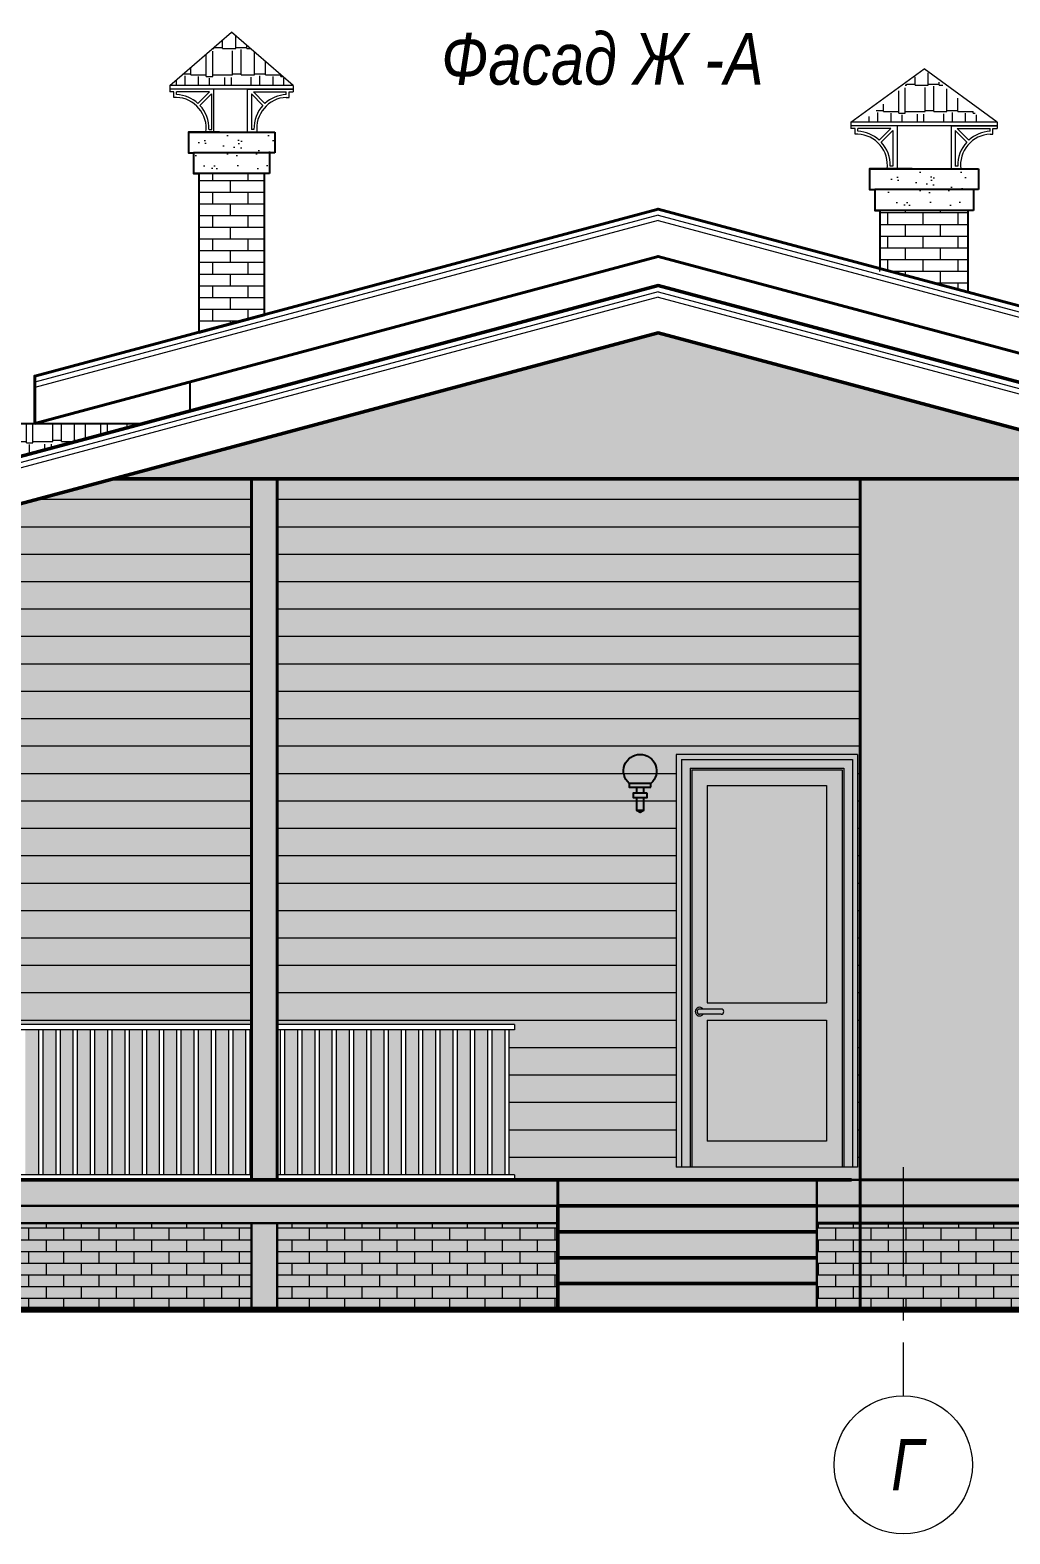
# Model space of a CAD drawing. Header units: millimetres. Extents: x 1582001 to 3303937, y 226471 to 491235.
# Drawn here: x 1783268 to 1788942, y 422076 to 430786 of the extents above; entities that cross this region are included whole.
import ezdxf
from ezdxf.enums import TextEntityAlignment as Align

# ---------------------------------------------------------------- set-up
doc = ezdxf.new("R2010")
doc.units = ezdxf.units.MM
doc.linetypes.add('CENTER', pattern=[50.8, 31.75, -6.35, 6.35, -6.35])
doc.layers.add('Fasad', color=7, linetype='Continuous')
doc.layers.add('Т-Подписи', color=7, linetype='Continuous')
for name, color, linetype, lineweight in [('Интерьер - Лестница_Ном_пера__1', 7, 'Continuous', 13), ('Конструктивный - Несущий_Ном_пера__1', 7, 'Continuous', 13), ('Кровля', 232, 'Continuous', 25), ('Лестница', 74, 'Continuous', 25), ('Оболочка - Крыша_Ном_пера__1', 7, 'Continuous', 13), ('Оси', 251, 'CENTER', 9), ('тонко', 200, 'Continuous', 13), ('Штриховки', 251, 'Continuous', 20)]:
    doc.layers.add(name, color=color, linetype=linetype, lineweight=lineweight)
doc.styles.add('GOST 2.304', font='ARIALNI.TTF', dxfattribs={"width": 0.98, "height": 300})
pattern_1 = [(0, (195253.23, 28032.804), (0, 67.7418), []), (90, (195253.23, 28032.8), (-101.6, 67.7418), [67.7418, -67.7418])]

# ---------------------------------------------------------------- blocks, each defined once
blk = doc.blocks.new('Фонарь 4')
blk.add_lwpolyline([(-40.9, 112.3), (40.9, 112.3), (40.9, 86.3), (-40.9, 86.3)], close=True)
for points in [[(-21, 11.9), (21, 11.9)], [(-21, 11.9), (0, 0), (21, 11.9)]]:
    blk.add_lwpolyline(points)
at = {"layer": 'Fasad'}
for p, q in [((-21, 112.3), (-21, 147.7)), ((21, 147.7), (21, 112.3)), ((-21, 11.9), (-21, 86.3)), ((21, 86.3), (21, 11.9))]:
    blk.add_line(p, q, dxfattribs=at)
blk.add_lwpolyline([(-63, 147.7), (-63, 168.7), (63, 168.7), (63, 147.7)], close=True, dxfattribs=at)
blk.add_arc((0, 240.9), 95.8, 311.1121, 228.8879, dxfattribs=at)

msp = doc.modelspace()

# ---------------------------------------------------------------- hatches: boundary and pattern name
at = {"lineweight": 18, "ltscale": 100, "true_color": 0x4c2f26}
h = msp.add_hatch(dxfattribs=at)
h.set_pattern_fill('AR-RSHKE', color=29, scale=0.5, style=0)
h.set_pattern_definition([(7e-15, (1633360.92, 510994.21), (323.85, 152.4), [76.2, -63.5, 88.9, -38.1, 114.3, -50.8]), (7e-15, (1633437.12, 511000.56), (323.85, 152.4), [63.5, -241.3, 50.8, -76.2]), (7e-15, (1633589.52, 510984.68), (323.85, 152.4), [38.1, -393.7]), (90, (1633360.92, 510994.21), (-107.95, 152.4), [146.05, -463.55]), (90, (1633437.12, 510994.21), (-107.95, 152.4), [142.875, -466.725]), (90, (1633500.62, 510994.21), (-107.95, 152.4), [133.35, -476.25]), (90, (1633589.52, 510984.68), (-107.95, 152.4), [146.05, -463.55]), (90, (1633627.62, 510984.68), (-107.95, 152.4), [146.05, -463.55]), (90, (1633741.92, 510994.21), (-107.95, 152.4), [139.7, -469.9])])
h.paths.add_polyline_path([(1784077.6, 430464.7), (1784434.5, 430773.6), (1784792.6, 430464.7)])
h = msp.add_hatch(dxfattribs=at)
h.set_pattern_fill('AR-RSHKE', color=29, scale=0.5, style=0)
h.set_pattern_definition([(7e-15, (1637371.5, 510781.5), (323.85, 152.4), [76.2, -63.5, 88.9, -38.1, 114.3, -50.8]), (7e-15, (1637447.7, 510787.85), (323.85, 152.4), [63.5, -241.3, 50.8, -76.2]), (7e-15, (1637600.1, 510771.97), (323.85, 152.4), [38.1, -393.7]), (90, (1637371.5, 510781.5), (-107.95, 152.4), [146.05, -463.55]), (90, (1637447.7, 510781.5), (-107.95, 152.4), [142.875, -466.725]), (90, (1637511.2, 510781.5), (-107.95, 152.4), [133.35, -476.25]), (90, (1637600.1, 510771.97), (-107.95, 152.4), [146.05, -463.55]), (90, (1637638.2, 510771.97), (-107.95, 152.4), [146.05, -463.55]), (90, (1637752.5, 510781.5), (-107.95, 152.4), [139.7, -469.9])])
h.paths.add_polyline_path([(1788088.2, 430252), (1788445.1, 430560.9), (1788803.2, 430252)])
at = {"lineweight": -3, "ltscale": 100, "true_color": 0xffe3c7}
msp.add_hatch(color=254, dxfattribs=at).paths.add_polyline_path([(1786905.1, 429032.2), (1783748.1, 428186.3), (1790062.1, 428186.3)])
at = {"lineweight": 18, "ltscale": 100, "true_color": 0x4c2f26}
h = msp.add_hatch(dxfattribs=at)
h.set_pattern_fill('AR-RSHKE', color=29, scale=0.5, style=0)
h.set_pattern_definition([(0, (147035.77, 159418.19), (323.85, 152.4), [76.2, -63.5, 88.9, -38.1, 114.3, -50.8]), (0, (147111.97, 159424.54), (323.85, 152.4), [63.5, -241.3, 50.8, -76.2]), (0, (147264.37, 159408.67), (323.85, 152.4), [38.1, -393.7]), (90, (147035.77, 159418.19), (-107.95, 152.4), [146.05, -463.55]), (90, (147111.97, 159418.19), (-107.95, 152.4), [142.875, -466.725]), (90, (147175.47, 159418.19), (-107.95, 152.4), [133.35, -476.25]), (90, (147264.37, 159408.67), (-107.95, 152.4), [146.05, -463.55]), (90, (147302.47, 159408.67), (-107.95, 152.4), [146.05, -463.55]), (90, (147416.77, 159418.19), (-107.95, 152.4), [139.7, -469.9])])
h.paths.add_polyline_path([(1777485.1, 428508.1), (1783925.1, 428508.1), (1780185.1, 427506), (1777485.1, 427506)])
at = {"lineweight": -3, "ltscale": 100, "true_color": 0xffe3c7}
h = msp.add_hatch(color=254, dxfattribs=at)
h.paths.add_polyline_path([(1781600.1, 427610.8), (1781450.1, 427570.6), (1781450.1, 424126.3), (1781600.1, 424126.3)])
h.paths.add_polyline_path([(1784550.1, 428186.3), (1783748.1, 428186.3), (1781600.1, 427610.8), (1781600.1, 425026.1), (1781905.4, 425026.1), (1781905.4, 426271.3), (1782954.9, 426271.3), (1782954.9, 425026.1), (1784550.1, 425026.1)])
h.paths.add_polyline_path([(1781450.1, 427570.6), (1781085.1, 427472.8), (1781085.1, 424126.3), (1781135.1, 424126.3), (1781360.1, 424126.3), (1781360.1, 425026.1), (1781450.1, 425026.1)])
h = msp.add_hatch(color=254, dxfattribs=at)
h.paths.add_polyline_path([(1784700.1, 428186.3), (1784550.1, 428186.3), (1784550.1, 424126.3), (1784700.1, 424126.3)])
h.paths.add_polyline_path([(1788075.1, 428186.3), (1784700.1, 428186.3), (1784700.1, 425026.1), (1786073.5, 425026.1), (1786073.5, 424996.8), (1786041.7, 424996.8), (1786041.7, 424155.6), (1786073.5, 424155.6), (1786073.5, 424126.3), (1786325.1, 424126.3), (1788025.1, 424126.3), (1788075.1, 424126.3)])
h.paths.add_polyline_path([(1787010.1, 426591.3), (1788060.1, 426591.3), (1788060.1, 424201.3), (1787010.1, 424201.3)], flags=16)
h.paths.add_polyline_path([(1787190.1, 426411.3), (1787880.1, 426411.3), (1787880.1, 425151.3), (1787190.1, 425151.3)], flags=0)
h.paths.add_polyline_path([(1787165.6, 425116.3), (1787270.6, 425116.3, -1), (1787270.6, 425086.3), (1787165.6, 425086.3, -3)], flags=0)
h.paths.add_polyline_path([(1787190.1, 425051.3), (1787880.1, 425051.3), (1787880.1, 424351.3), (1787190.1, 424351.3)], flags=0)
h.paths.add_polyline_path([(1795065.1, 426845.8), (1790062.1, 428186.3), (1788075.1, 428186.3), (1788075.1, 424126.3), (1795065.1, 424126.3)])
h.paths.add_polyline_path([(1796865.1, 426363.5), (1796350.1, 426501.4), (1796350.1, 424126.3), (1796515.1, 424126.3), (1796865.1, 424126.3)])
h.paths.add_polyline_path([(1796865.1, 427231.6), (1796302.9, 427231.6), (1796865.1, 427081)])
at = {"lineweight": -3, "ltscale": 100}
h = msp.add_hatch(color=32, dxfattribs=at)
h.paths.add_polyline_path([(1787880.1, 426411.3), (1787190.1, 426411.3), (1787190.1, 425151.3), (1787880.1, 425151.3)], flags=0)
h.paths.add_polyline_path([(1787970.1, 426501.3), (1787100.1, 426501.3), (1787100.1, 424201.3), (1787970.1, 424201.3)], flags=0)
h.paths.add_polyline_path([(1787190.1, 425151.3), (1787190.1, 426411.3), (1787880.1, 426411.3), (1787880.1, 425151.3)], flags=0)
h.paths.add_polyline_path([(1787880.1, 425051.3), (1787880.1, 424351.3), (1787190.1, 424351.3), (1787190.1, 425051.3)], flags=0)
h.paths.add_polyline_path([(1787270.6, 425086.3), (1787165.6, 425086.3, -3), (1787165.6, 425116.3), (1787270.6, 425116.3, -1)], flags=0)
h.paths.add_polyline_path([(1787880.1, 425051.3), (1787190.1, 425051.3), (1787190.1, 424351.3), (1787880.1, 424351.3)], flags=0)
h.paths.add_polyline_path([(1787980.1, 426511.3), (1787090.1, 426511.3), (1787090.1, 424201.3), (1787100.1, 424201.3), (1787100.1, 426501.3), (1787970.1, 426501.3), (1787970.1, 424201.3), (1787980.1, 424201.3)], flags=16)
h.paths.add_polyline_path([(1788030.1, 426561.3), (1787040.1, 426561.3), (1787040.1, 424201.3), (1787090.1, 424201.3), (1787090.1, 426511.3), (1787980.1, 426511.3), (1787980.1, 424201.3), (1788030.1, 424201.3)], flags=17)
h.paths.add_polyline_path([(1788060.1, 426591.3), (1787010.1, 426591.3), (1787010.1, 424201.3), (1787040.1, 424201.3), (1787040.1, 426561.3), (1788030.1, 426561.3), (1788030.1, 424201.3), (1788060.1, 424201.3)])
at = {"lineweight": -3, "ltscale": 100, "true_color": 0xffe3c7}
h = msp.add_hatch(color=254, dxfattribs=at)
h.paths.add_polyline_path([(1784516.7, 424996.8), (1784441.7, 424996.8), (1784441.7, 424155.6), (1784516.7, 424155.6)])
h.paths.add_polyline_path([(1784416.7, 424996.8), (1784341.7, 424996.8), (1784341.7, 424155.6), (1784416.7, 424155.6)])
h.paths.add_polyline_path([(1784316.7, 424996.8), (1784241.7, 424996.8), (1784241.7, 424155.6), (1784316.7, 424155.6)])
h.paths.add_polyline_path([(1784216.7, 424996.8), (1784141.7, 424996.8), (1784141.7, 424155.6), (1784216.7, 424155.6)])
h.paths.add_polyline_path([(1784116.7, 424996.8), (1784041.7, 424996.8), (1784041.7, 424155.6), (1784116.7, 424155.6)])
h.paths.add_polyline_path([(1784016.7, 424996.8), (1783941.7, 424996.8), (1783941.7, 424155.6), (1784016.7, 424155.6)])
h.paths.add_polyline_path([(1783916.7, 424996.8), (1783841.7, 424996.8), (1783841.7, 424155.6), (1783916.7, 424155.6)])
h.paths.add_polyline_path([(1783816.7, 424996.8), (1783741.7, 424996.8), (1783741.7, 424155.6), (1783816.7, 424155.6)])
h.paths.add_polyline_path([(1783716.7, 424996.8), (1783641.7, 424996.8), (1783641.7, 424155.6), (1783716.7, 424155.6)])
h.paths.add_polyline_path([(1783616.7, 424996.8), (1783541.7, 424996.8), (1783541.7, 424155.6), (1783616.7, 424155.6)])
h.paths.add_polyline_path([(1783516.7, 424996.8), (1783441.7, 424996.8), (1783441.7, 424155.6), (1783516.7, 424155.6)])
h.paths.add_polyline_path([(1783416.7, 424996.8), (1783341.7, 424996.8), (1783341.7, 424155.6), (1783416.7, 424155.6)])
h.paths.add_polyline_path([(1783316.7, 424996.8), (1783241.7, 424996.8), (1783241.7, 424155.6), (1783316.7, 424155.6)])
h.paths.add_polyline_path([(1783216.7, 424996.8), (1783141.7, 424996.8), (1783141.7, 424155.6), (1783216.7, 424155.6)])
h.paths.add_polyline_path([(1783116.7, 424996.8), (1783041.7, 424996.8), (1783041.7, 424155.6), (1783116.7, 424155.6)])
h.paths.add_polyline_path([(1783016.7, 424996.8), (1782954.9, 424996.8), (1782954.9, 424201.3), (1782941.7, 424201.3), (1782941.7, 424155.6), (1783016.7, 424155.6)])
h = msp.add_hatch(color=254, dxfattribs=at)
h.paths.add_polyline_path([(1786016.7, 424996.8), (1785941.7, 424996.8), (1785941.7, 424155.6), (1786016.7, 424155.6)])
h.paths.add_polyline_path([(1785916.7, 424996.8), (1785841.7, 424996.8), (1785841.7, 424155.6), (1785916.7, 424155.6)])
h.paths.add_polyline_path([(1785816.7, 424996.8), (1785741.7, 424996.8), (1785741.7, 424155.6), (1785816.7, 424155.6)])
h.paths.add_polyline_path([(1785716.7, 424996.8), (1785641.7, 424996.8), (1785641.7, 424155.6), (1785716.7, 424155.6)])
h.paths.add_polyline_path([(1785616.7, 424996.8), (1785541.7, 424996.8), (1785541.7, 424155.6), (1785616.7, 424155.6)])
h.paths.add_polyline_path([(1785516.7, 424996.8), (1785441.7, 424996.8), (1785441.7, 424155.6), (1785516.7, 424155.6)])
h.paths.add_polyline_path([(1785416.7, 424996.8), (1785341.7, 424996.8), (1785341.7, 424155.6), (1785416.7, 424155.6)])
h.paths.add_polyline_path([(1785316.7, 424996.8), (1785241.7, 424996.8), (1785241.7, 424155.6), (1785316.7, 424155.6)])
h.paths.add_polyline_path([(1785216.7, 424996.8), (1785141.7, 424996.8), (1785141.7, 424155.6), (1785216.7, 424155.6)])
h.paths.add_polyline_path([(1785116.7, 424996.8), (1785041.7, 424996.8), (1785041.7, 424155.6), (1785116.7, 424155.6)])
h.paths.add_polyline_path([(1785016.7, 424996.8), (1784941.7, 424996.8), (1784941.7, 424155.6), (1785016.7, 424155.6)])
h.paths.add_polyline_path([(1784916.7, 424996.8), (1784841.7, 424996.8), (1784841.7, 424155.6), (1784916.7, 424155.6)])
h.paths.add_polyline_path([(1784816.7, 424996.8), (1784741.7, 424996.8), (1784741.7, 424155.6), (1784816.7, 424155.6)])
at = {"lineweight": -3, "ltscale": 100, "true_color": 0xb83205}
h = msp.add_hatch(color=22, dxfattribs=at)
h.paths.add_polyline_path([(1778450.1, 424126.3), (1778085.1, 424126.3), (1778035.1, 424126.3), (1778035.1, 423976.3), (1778450.1, 423976.3)])
h.paths.add_polyline_path([(1778450.1, 423976.3), (1778085.1, 423976.3), (1778085.1, 423876.3), (1778450.1, 423876.3)])
h.paths.add_polyline_path([(1778450.1, 423876.3), (1778135.1, 423876.3), (1778135.1, 423376.3), (1778355.1, 423376.3), (1778355.1, 423476.3), (1778335.1, 423476.3), (1778335.1, 423526.3), (1778450.1, 423526.3)])
h.paths.add_polyline_path([(1778835.1, 423826.3), (1779105.1, 423826.3), (1779105.1, 423876.3), (1778600.1, 423876.3), (1778600.1, 423676.3), (1778855.1, 423676.3), (1778855.1, 423776.3), (1778835.1, 423776.3)])
h.paths.add_polyline_path([(1779105.1, 423926.3), (1779085.1, 423926.3), (1779085.1, 423976.3), (1778600.1, 423976.3), (1778600.1, 423876.3), (1779105.1, 423876.3)])
h.paths.add_polyline_path([(1779185.1, 424126.3), (1778600.1, 424126.3), (1778600.1, 423976.3), (1779185.1, 423976.3)])
h.paths.add_polyline_path([(1779185.1, 423806.3), (1778600.1, 423455.3), (1778600.1, 423376.3), (1778760, 423376.3), (1779185.1, 423631.4)])
h.paths.add_polyline_path([(1779185.1, 423631.4), (1778760, 423376.3), (1779185.1, 423376.3)], flags=17)
h.paths.add_polyline_path([(1781135.1, 423876.3), (1779185.1, 423876.3), (1779185.1, 423376.3), (1781135.1, 423376.3)])
h.paths.add_polyline_path([(1781135.1, 424126.3), (1779185.1, 424126.3), (1779185.1, 423876.3), (1781135.1, 423876.3)])
h.paths.add_polyline_path([(1781450.1, 423876.3), (1781135.1, 423876.3), (1781135.1, 423376.3), (1781450.1, 423376.3)])
h.paths.add_polyline_path([(1781525.1, 423976.3), (1781135.1, 423976.3), (1781135.1, 423876.3), (1781450.1, 423876.3), (1781525.1, 423876.3)])
h.paths.add_polyline_path([(1781525.1, 424126.3), (1781135.1, 424126.3), (1781135.1, 423976.3), (1781525.1, 423976.3)])
h.paths.add_polyline_path([(1786325.1, 424126.3), (1781525.1, 424126.3), (1781525.1, 423976.3), (1786325.1, 423976.3)])
h.paths.add_polyline_path([(1786325.1, 423976.3), (1781525.1, 423976.3), (1781525.1, 423876.3), (1786325.1, 423876.3)])
h.paths.add_polyline_path([(1784550.1, 423876.3), (1781600.1, 423876.3), (1781600.1, 423376.3), (1784550.1, 423376.3)])
h.paths.add_polyline_path([(1781600.1, 423876.3), (1781525.1, 423876.3), (1781525.1, 423376.3), (1781600.1, 423376.3)])
h.paths.add_polyline_path([(1781525.1, 423876.3), (1781450.1, 423876.3), (1781450.1, 423376.3), (1781525.1, 423376.3)])
h.paths.add_polyline_path([(1784700.1, 423876.3), (1784550.1, 423876.3), (1784550.1, 423376.3), (1784700.1, 423376.3)])
h.paths.add_polyline_path([(1786325.1, 423876.3), (1784700.1, 423876.3), (1784700.1, 423376.3), (1786325.1, 423376.3)])
at = {"lineweight": -3, "ltscale": 100}
h = msp.add_hatch(color=34, dxfattribs=at)
h.paths.add_polyline_path([(1787825.1, 423526.3), (1786325.1, 423526.3), (1786325.1, 423376.3), (1787825.1, 423376.3)])
h.paths.add_polyline_path([(1787825.1, 423676.3), (1786325.1, 423676.3), (1786325.1, 423526.3), (1787825.1, 423526.3)])
h.paths.add_polyline_path([(1787825.1, 423826.3), (1786325.1, 423826.3), (1786325.1, 423676.3), (1787825.1, 423676.3)])
h.paths.add_polyline_path([(1787825.1, 423876.3), (1787825.1, 423976.3), (1786325.1, 423976.3), (1786325.1, 423876.3), (1786325.1, 423826.3), (1787825.1, 423826.3)])
h.paths.add_polyline_path([(1787825.1, 424126.3), (1786325.1, 424126.3), (1786325.1, 423976.3), (1787825.1, 423976.3)])
at = {"lineweight": -3, "ltscale": 100, "true_color": 0xb83205}
h = msp.add_hatch(color=22, dxfattribs=at)
h.paths.add_polyline_path([(1788075.1, 423876.3), (1787825.1, 423876.3), (1787825.1, 423376.3), (1788075.1, 423376.3)])
h.paths.add_polyline_path([(1788075.1, 423976.3), (1787825.1, 423976.3), (1787825.1, 423876.3), (1788075.1, 423876.3)])
h.paths.add_polyline_path([(1788075.1, 424126.3), (1787825.1, 424126.3), (1787825.1, 423976.3), (1788075.1, 423976.3)])
h.paths.add_polyline_path([(1788325.1, 424126.3), (1788075.1, 424126.3), (1788075.1, 423976.3), (1788325.1, 423976.3)])
h.paths.add_polyline_path([(1788325.1, 423976.3), (1788075.1, 423976.3), (1788075.1, 423876.3), (1788325.1, 423876.3)])
h.paths.add_polyline_path([(1795115.1, 424126.3), (1788325.1, 424126.3), (1788325.1, 423976.3), (1795065.4, 423976.3), (1795115.1, 423976.3)])
h.paths.add_polyline_path([(1795065.4, 423976.3), (1788325.1, 423976.3), (1788325.1, 423876.3), (1795015.1, 423876.3), (1795065.1, 423876.3)])
h.paths.add_polyline_path([(1795015.1, 423876.3), (1788325.1, 423876.3), (1788325.1, 423376.3), (1795015.1, 423376.3)])
msp.add_hatch(color=22, dxfattribs=at).paths.add_polyline_path([(1788325.1, 423876.3), (1788075.1, 423876.3), (1788075.1, 423376.3), (1788325.1, 423376.3)])
at = {"layer": 'Конструктивный - Несущий_Ном_пера__1', "ltscale": 100}
h = msp.add_hatch(dxfattribs=at)
h.set_pattern_fill('AR-SAND', color=41, scale=3, style=0)
h.set_pattern_definition([(142.5, (2027969.22, 524908.11), (4.800094, 146.82397), [0, -115.824, 0, -129.54, 0, -123.825]), (172.5, (2027969.22, 524908.11), (-134.85698, 215.04753), [0, -62.484, 0, -104.394, 0, -40.005]), (212.5, (2028062.95, 524908.11), (-237.29771, 0.431155), [0, -38.1, 0, -137.16, 0, -179.07]), (222.5, (2028062.95, 524908.11), (-229.06694, 66.8788), [0, -19.05, 0, -89.916, 0, -102.87])])
h.paths.add_polyline_path([(1784215.1, 430074.8), (1784655.1, 430074.8), (1784655.1, 429954.8), (1784215.1, 429954.8)])
h.paths.add_polyline_path([(1784185.1, 430194.8), (1784365.1, 430194.8), (1784685.1, 430194.8), (1784685.1, 430074.8), (1784215.1, 430074.8), (1784185.1, 430074.8)])
at = {"layer": 'Конструктивный - Несущий_Ном_пера__1', "linetype": 'Continuous', "lineweight": 18, "true_color": 0x4c2f26}
h = msp.add_hatch(dxfattribs=at)
h.set_pattern_fill('AR-BRSTD', color=29, style=0)
h.set_pattern_definition([(180, (3386559.32, 150277.21), (0, 67.7418), []), (90, (3386559.32, 150277.21), (101.6, 67.7418), [67.7418, -67.7418])])
h.paths.add_polyline_path([(1784625.1, 429954.8), (1784245.1, 429954.8), (1784245.1, 429033.1), (1784625.1, 429135)])
at = {"layer": 'Конструктивный - Несущий_Ном_пера__1', "ltscale": 100}
h = msp.add_hatch(dxfattribs=at)
h.set_pattern_fill('AR-SAND', color=41, scale=3, style=0)
h.set_pattern_definition([(142.5, (2031979.8, 524695.4), (4.800094, 146.82397), [0, -115.824, 0, -129.54, 0, -123.825]), (172.5, (2031979.8, 524695.4), (-134.85698, 215.04753), [0, -62.484, 0, -104.394, 0, -40.005]), (212.5, (2032073.53, 524695.4), (-237.29771, 0.431155), [0, -38.1, 0, -137.16, 0, -179.07]), (222.5, (2032073.53, 524695.4), (-229.06694, 66.8788), [0, -19.05, 0, -89.916, 0, -102.87])])
h.paths.add_polyline_path([(1788225.7, 429862.1), (1788665.7, 429862.1), (1788665.7, 429742.1), (1788225.7, 429742.1)])
h.paths.add_polyline_path([(1788195.7, 429982.1), (1788375.7, 429982.1), (1788695.7, 429982.1), (1788695.7, 429862.1), (1788225.7, 429862.1), (1788195.7, 429862.1)])
at = {"layer": 'Конструктивный - Несущий_Ном_пера__1', "linetype": 'Continuous', "lineweight": 18, "true_color": 0x4c2f26}
h = msp.add_hatch(dxfattribs=at)
h.set_pattern_fill('AR-BRSTD', color=29, style=0)
h.set_pattern_definition([(180, (3390569.9, 149277.7), (0, 67.7418), []), (90, (3390569.9, 149277.7), (101.6, 67.7418), [67.7418, -67.7418])])
h.paths.add_polyline_path([(1788700.9, 429742.1), (1788189.7, 429742.1), (1788189.7, 429405.5), (1788700.3, 429268.7)])
h = msp.add_hatch(dxfattribs=at)
h.set_pattern_fill('ANSI31', color=29, scale=50, angle=315, style=0)
h.set_pattern_definition([(0, (147035.77, 160574.87), (4e-14, 158.75), [])])
h.paths.add_polyline_path([(1781450.1, 427570.6), (1781085.1, 427472.8), (1781085.1, 424126.3), (1781360.1, 424126.3), (1781360.1, 425026.1), (1781450.1, 425026.1)])
h.paths.add_polyline_path([(1788075.1, 428186.3), (1784700.1, 428186.3), (1784700.1, 425026.1), (1786073.5, 425026.1), (1786073.5, 424996.8), (1786041.7, 424996.8), (1786041.7, 424155.6), (1786073.5, 424155.6), (1786073.5, 424126.3), (1787010.1, 424126.3), (1787010.1, 426591.3), (1788060.1, 426591.3), (1788060.1, 424201.3), (1788075.1, 424201.3)])
h.paths.add_polyline_path([(1784550.1, 428186.3), (1783748.1, 428186.3), (1781600.1, 427610.8), (1781600.1, 425026.1), (1781905.4, 425026.1), (1781905.4, 426271.3), (1782954.9, 426271.3), (1782954.9, 425026.1), (1784550.1, 425026.1)])
h = msp.add_hatch(dxfattribs=at)
h.set_pattern_fill('AR-BRSTD', color=29, style=0)
h.set_pattern_definition(pattern_1)
h.paths.add_polyline_path([(1781600.1, 423376.3), (1784550.1, 423376.3), (1784550.1, 423876.3), (1781600.1, 423876.3)])
h.paths.add_polyline_path([(1781450.1, 423376.3), (1781135.1, 423376.3), (1781135.1, 423876.3), (1781450.1, 423876.3)])
h = msp.add_hatch(dxfattribs=at)
h.set_pattern_fill('AR-BRSTD', color=29, style=0)
h.set_pattern_definition(pattern_1)
h.paths.add_polyline_path([(1786325.1, 423376.3), (1784700.1, 423376.3), (1784700.1, 423876.3), (1786325.1, 423876.3)])
h = msp.add_hatch(dxfattribs=at)
h.set_pattern_fill('AR-BRSTD', color=29, style=0)
h.set_pattern_definition(pattern_1)
h.paths.add_polyline_path([(1788075.1, 423876.3), (1795015.1, 423876.3), (1795015.1, 423376.3), (1788075.1, 423376.3)])
h.paths.add_polyline_path([(1787825.1, 423876.3), (1788075.1, 423876.3), (1788075.1, 423376.3), (1787825.1, 423376.3)])

# ---------------------------------------------------------------- linework, layer by layer
at = {"lineweight": 40}
for p, q in [((1788075.1, 423976.3), (1788075.1, 424126.3)), ((1787825.1, 423876.3), (1788075.1, 423876.3))]:
    msp.add_line(p, q, dxfattribs=at)
at = {"lineweight": 30}
msp.add_line((1786325.1, 423976.3), (1781135.1, 423976.3), dxfattribs=at)
at = {"color": 0, "lineweight": -3, "ltscale": 100}
for points in [[(1784625.1, 429954.8), (1784245.1, 429954.8), (1784245.1, 429033.1), (1784625.1, 429135)], [(1788700.9, 429742.1), (1788189.7, 429742.1), (1788189.7, 429405.5), (1788700.3, 429268.7)], [(1787825.1, 423876.3), (1788075.1, 423876.3), (1788075.1, 423376.3), (1787825.1, 423376.3)]]:
    msp.add_lwpolyline(points, close=True, dxfattribs=at)
for points in [[(1784195.1, 428580.4), (1784195.1, 428749.2), (1786905.1, 429475.4), (1796865.1, 426806.6), (1796865.1, 426637.8), (1786905.1, 429306.6), (1784195.1, 428580.4)], [(1779185.1, 423876.3), (1786325.1, 423876.3)]]:
    msp.add_lwpolyline(points)
at = {"lineweight": 40}
for points in [[(1788075.1, 428718.7), (1795065.1, 426845.8), (1795065.1, 424126.3), (1788075.1, 424126.3), (1788075.1, 428186.3)], [(1788075.1, 423976.3), (1787825.1, 423976.3)]]:
    msp.add_lwpolyline(points, dxfattribs=at)
at = {"lineweight": 30}
for points in [[(1781085.1, 427472.8), (1783748.1, 428186.3)], [(1788075.1, 428186.3), (1788075.1, 424126.3), (1787825.1, 424126.3)], [(1786325.1, 424126.3), (1781085.1, 424126.3), (1781085.1, 427472.8)], [(1787825.1, 423876.3), (1788075.1, 423876.3), (1788075.1, 423376.3), (1781135.1, 423376.3), (1781135.1, 423876.3), (1786325.1, 423876.3)]]:
    msp.add_lwpolyline(points, dxfattribs=at)
at = {"color": 0, "lineweight": 40, "ltscale": 100}
for points in [[(1784550.1, 428186.3), (1784550.1, 424126.3)], [(1784700.1, 428186.3), (1784700.1, 424126.3)], [(1786325.1, 424126.3), (1786325.1, 423376.3)], [(1786325.1, 423876.3), (1786325.1, 424126.3)]]:
    msp.add_lwpolyline(points, dxfattribs=at)
at = {"color": 0, "lineweight": 30, "ltscale": 100}
msp.add_lwpolyline([(1786325.1, 423976.3), (1786325.1, 424126.3), (1786325.1, 424126.3)], dxfattribs=at)
msp.add_lwpolyline([(1795115.1, 424126.3), (1788075.1, 424126.3), (1788075.1, 423976.3), (1795115.1, 423976.3)], close=True)
at = {"lineweight": 40}
for points in [[(1795065.4, 423976.3), (1788075.1, 423976.3), (1788075.1, 423876.3), (1795065.1, 423876.3)], [(1788075.1, 423876.3), (1795015.1, 423876.3), (1795015.1, 423376.3), (1788075.1, 423376.3)]]:
    msp.add_lwpolyline(points, close=True, dxfattribs=at)
at = {"color": 0, "lineweight": 30, "ltscale": 100}
for points in [[(1781600.1, 423376.3), (1784550.1, 423376.3), (1784550.1, 423876.3), (1781600.1, 423876.3)], [(1786325.1, 423376.3), (1784700.1, 423376.3), (1784700.1, 423876.3), (1786325.1, 423876.3)]]:
    msp.add_lwpolyline(points, close=True, dxfattribs=at)
at = {"color": 1, "lineweight": -3, "ltscale": 100}
for points in [[(1784550.1, 423876.3), (1784550.1, 423376.3)], [(1784700.1, 423876.3), (1784700.1, 423376.3)]]:
    msp.add_lwpolyline(points, dxfattribs=at)
at = {"layer": 'Интерьер - Лестница_Ном_пера__1', "linetype": 'Continuous', "lineweight": 80}
msp.add_line((1774370.2, 423376.3), (1798725.6, 423376.3), dxfattribs=at)
at = {"layer": 'Конструктивный - Несущий_Ном_пера__1', "ltscale": 100}
for p, q in [((1788189.7, 429387.8), (1788189.7, 429742.1)), ((1788700.9, 429306.4), (1788700.9, 429742.1))]:
    msp.add_line(p, q, dxfattribs=at)
at = {"layer": 'Конструктивный - Несущий_Ном_пера__1', "color": 24, "linetype": 'Continuous'}
for p, q in [((1784550.1, 425026.1), (1781600.1, 425026.1)), ((1784550.1, 424996.8), (1781600.1, 424996.8)), ((1784550.1, 425026.1), (1781607.1, 425026.1)), ((1783316.7, 424996.8), (1783316.7, 424155.6)), ((1783341.7, 424996.8), (1783341.7, 424155.6)), ((1783416.7, 424996.8), (1783416.7, 424155.6)), ((1783441.7, 424996.8), (1783441.7, 424155.6)), ((1783516.7, 424996.8), (1783516.7, 424155.6)), ((1783541.7, 424996.8), (1783541.7, 424155.6)), ((1783616.7, 424996.8), (1783616.7, 424155.6)), ((1783641.7, 424996.8), (1783641.7, 424155.6)), ((1783716.7, 424996.8), (1783716.7, 424155.6)), ((1783741.7, 424996.8), (1783741.7, 424155.6)), ((1783816.7, 424996.8), (1783816.7, 424155.6)), ((1783841.7, 424996.8), (1783841.7, 424155.6)), ((1783916.7, 424996.8), (1783916.7, 424155.6)), ((1783941.7, 424996.8), (1783941.7, 424155.6)), ((1784016.7, 424996.8), (1784016.7, 424155.6)), ((1784041.7, 424996.8), (1784041.7, 424155.6)), ((1784116.7, 424996.8), (1784116.7, 424155.6)), ((1784141.7, 424996.8), (1784141.7, 424155.6)), ((1784216.7, 424996.8), (1784216.7, 424155.6)), ((1784241.7, 424996.8), (1784241.7, 424155.6)), ((1784316.7, 424996.8), (1784316.7, 424155.6)), ((1784341.7, 424996.8), (1784341.7, 424155.6)), ((1784416.7, 424996.8), (1784416.7, 424155.6)), ((1784441.7, 424996.8), (1784441.7, 424155.6)), ((1784516.7, 424996.8), (1784516.7, 424155.6)), ((1784541.7, 424996.8), (1784541.7, 424155.6)), ((1786073.5, 425026.1), (1784700.1, 425026.1)), ((1786073.5, 424996.8), (1784700.1, 424996.8)), ((1786073.5, 425026.1), (1784707.1, 425026.1)), ((1784716.7, 424996.8), (1784716.7, 424155.6)), ((1784741.7, 424996.8), (1784741.7, 424155.6)), ((1784816.7, 424996.8), (1784816.7, 424155.6)), ((1784841.7, 424996.8), (1784841.7, 424155.6)), ((1784916.7, 424996.8), (1784916.7, 424155.6)), ((1784941.7, 424996.8), (1784941.7, 424155.6)), ((1785016.7, 424996.8), (1785016.7, 424155.6)), ((1785041.7, 424996.8), (1785041.7, 424155.6)), ((1785116.7, 424996.8), (1785116.7, 424155.6)), ((1785141.7, 424996.8), (1785141.7, 424155.6)), ((1785216.7, 424996.8), (1785216.7, 424155.6)), ((1785241.7, 424996.8), (1785241.7, 424155.6)), ((1785316.7, 424996.8), (1785316.7, 424155.6)), ((1785341.7, 424996.8), (1785341.7, 424155.6)), ((1785416.7, 424996.8), (1785416.7, 424155.6)), ((1785441.7, 424996.8), (1785441.7, 424155.6)), ((1785516.7, 424996.8), (1785516.7, 424155.6)), ((1785541.7, 424996.8), (1785541.7, 424155.6)), ((1785616.7, 424996.8), (1785616.7, 424155.6)), ((1785641.7, 424996.8), (1785641.7, 424155.6)), ((1785716.7, 424996.8), (1785716.7, 424155.6)), ((1785741.7, 424996.8), (1785741.7, 424155.6)), ((1785816.7, 424996.8), (1785816.7, 424155.6)), ((1785841.7, 424996.8), (1785841.7, 424155.6)), ((1785916.7, 424996.8), (1785916.7, 424155.6)), ((1785941.7, 424996.8), (1785941.7, 424155.6)), ((1786016.7, 424996.8), (1786016.7, 424155.6)), ((1786041.7, 424996.8), (1786041.7, 424155.6)), ((1784550.1, 424155.6), (1781600.1, 424155.6)), ((1786073.5, 424155.6), (1784700.1, 424155.6))]:
    msp.add_line(p, q, dxfattribs=at)
for points in [[(1786073.5, 425026.1), (1786073.5, 424996.8)], [(1786073.5, 424155.6), (1786073.5, 424126.3)]]:
    msp.add_lwpolyline(points, dxfattribs=at)
at = {"layer": 'Кровля', "color": 0, "lineweight": 50}
for p, q in [((1783748.1, 428186.3), (1790062.1, 428186.3)), ((1788025.1, 424126.3), (1778600.1, 424126.3))]:
    msp.add_line(p, q, dxfattribs=at)
at = {"layer": 'Кровля', "color": 0, "lineweight": 40}
msp.add_lwpolyline([(1797465.1, 426920.2), (1786905.1, 429749.7), (1783295.1, 428782.4), (1783295.1, 428508.1), (1786905.1, 429475.4), (1797465.1, 426645.8), (1797465.1, 426920.2)], dxfattribs=at)
at = {"layer": 'Кровля', "color": 0, "lineweight": 50}
for points in [[(1797465.1, 426477), (1786905.1, 429306.6), (1780185.1, 427506), (1780185.1, 427231.6), (1786905.1, 429032.2), (1797465.1, 426202.7), (1797465.1, 426477)], [(1786325.1, 423826.3), (1786325.1, 423976.3), (1787825.1, 423976.3)], [(1786325.1, 423676.3), (1786325.1, 423826.3), (1787825.1, 423826.3)], [(1786325.1, 423526.3), (1786325.1, 423676.3), (1787825.1, 423676.3)], [(1786325.1, 423376.3), (1786325.1, 423526.3), (1787825.1, 423526.3)]]:
    msp.add_lwpolyline(points, dxfattribs=at)
at = {"layer": 'Кровля', "color": 0}
msp.add_lwpolyline([(1777485.1, 428508.1), (1783925.1, 428508.1), (1780185.1, 427506), (1780185.1, 427506), (1780185.1, 427506), (1780185.1, 427506), (1777485.1, 427506), (1777485.1, 428508.1)], dxfattribs=at)
at = {"layer": 'Лестница'}
msp.add_line((1781135.1, 423976.3), (1788025.1, 423976.3), dxfattribs=at)
at = {"layer": 'Лестница', "color": 0, "lineweight": 30}
msp.add_lwpolyline([(1787825.1, 424126.3), (1787825.1, 423376.3)], dxfattribs=at)
at = {"layer": 'Оболочка - Крыша_Ном_пера__1', "linetype": 'Continuous'}
for p, q in [((1786905.1, 429714.1), (1783295.1, 428746.4)), ((1786905.1, 429683), (1783295.1, 428715.3)), ((1786905.1, 429714.1), (1797465.1, 426883.4)), ((1786905.1, 429683), (1797465.1, 426852.3)), ((1786905.1, 429270.9), (1780185.1, 427469.6)), ((1786905.1, 429239.9), (1780185.1, 427438.5)), ((1786905.1, 429270.9), (1797465.1, 426440.2)), ((1786905.1, 429239.9), (1797465.1, 426409.1))]:
    msp.add_line(p, q, dxfattribs=at)
at = {"layer": 'Оси', "ltscale": 20}
msp.add_line((1788325.1, 424201.3), (1788325.1, 422876.3), dxfattribs=at)
at = {"layer": 'Оси', "linetype": 'Continuous', "ltscale": 100}
msp.add_circle((1788325.1, 422476.3), 400, dxfattribs=at)
msp.add_circle((1788325.1, 422476.3), 400, dxfattribs=at)
at = {"layer": 'Т-Подписи', "ltscale": 100}
for p, q in [((1784185.1, 430194.8), (1784685.1, 430194.8)), ((1784685.1, 430194.8), (1784685.1, 430074.8)), ((1784685.1, 430074.8), (1784215.1, 430074.8)), ((1784655.1, 430074.8), (1784655.1, 429954.8)), ((1784655.1, 429954.8), (1784215.1, 429954.8)), ((1788129.7, 429982.1), (1788760.9, 429982.1)), ((1788760.9, 429982.1), (1788760.9, 429862.1)), ((1788760.9, 429862.1), (1788159.7, 429862.1)), ((1788730.9, 429862.1), (1788730.9, 429742.1)), ((1788730.9, 429742.1), (1788159.7, 429742.1))]:
    msp.add_line(p, q, dxfattribs=at)
for points in [[(1784365.1, 430194.8), (1784185.1, 430194.8), (1784185.1, 430074.8), (1784215.1, 430074.8), (1784215.1, 429954.8), (1784245.1, 429954.8)], [(1788375.7, 429982.1), (1788129.7, 429982.1), (1788129.7, 429862.1), (1788159.7, 429862.1), (1788159.7, 429742.1), (1788189.7, 429742.1)]]:
    msp.add_lwpolyline(points, dxfattribs=at)
at = {"layer": 'тонко', "color": 0, "ltscale": 50}
for p, q in [((1788060.1, 426591.3), (1787010.1, 426591.3)), ((1787010.1, 426591.3), (1787010.1, 424201.3)), ((1788060.1, 426591.3), (1788060.1, 424201.3))]:
    msp.add_line(p, q, dxfattribs=at)
at = {"layer": 'тонко', "color": 0}
for p, q in [((1787040.1, 426561.3), (1787040.1, 424201.3)), ((1787040.1, 426561.3), (1788030.1, 426561.3)), ((1788030.1, 426561.3), (1788030.1, 424201.3)), ((1787090.1, 426511.3), (1787090.1, 424201.3)), ((1787090.1, 426511.3), (1787980.1, 426511.3)), ((1787100.1, 426501.3), (1787100.1, 424201.3)), ((1787100.1, 426501.3), (1787970.1, 426501.3)), ((1787970.1, 426501.3), (1787970.1, 424201.3)), ((1787980.1, 426511.3), (1787980.1, 424201.3)), ((1787190.1, 426411.3), (1787190.1, 425151.3)), ((1787190.1, 426411.3), (1787880.1, 426411.3)), ((1787880.1, 426411.3), (1787880.1, 425151.3)), ((1787190.1, 425151.3), (1787880.1, 425151.3)), ((1787270.6, 425116.3), (1787145.6, 425116.3)), ((1787270.6, 425086.3), (1787145.6, 425086.3)), ((1787190.1, 425051.3), (1787190.1, 424351.3)), ((1787190.1, 425051.3), (1787880.1, 425051.3)), ((1787880.1, 425051.3), (1787880.1, 424351.3)), ((1787880.1, 424351.3), (1787190.1, 424351.3)), ((1788060.1, 424201.3), (1787010.1, 424201.3))]:
    msp.add_line(p, q, dxfattribs=at)
for centre, radius, start, end in [((1787145.6, 425101.3), 25, 36.8699, 323.1301), ((1787145.6, 425101.3), 15, 90, 270), ((1787270.6, 425101.3), 15, 270, 90)]:
    msp.add_arc(centre, radius, start, end, dxfattribs=at)
at = {"layer": 'Штриховки'}
for p, q in [((1784077, 430464.7), (1784434.5, 430773.6)), ((1784792, 430464.7), (1784434.5, 430773.6)), ((1788021.6, 430252), (1788445.1, 430560.9)), ((1788867.8, 430252), (1788445.1, 430560.9)), ((1784792, 430464.7), (1784077, 430464.7)), ((1784077, 430464.7), (1784077, 430444.7)), ((1784792, 430464.7), (1784792, 430444.7)), ((1784343.2, 430444.7), (1784077, 430444.7)), ((1784077, 430444.7), (1784077, 430428.7)), ((1784101.1, 430428.7), (1784077, 430428.7)), ((1784101.1, 430396.7), (1784101.1, 430428.7)), ((1784117.1, 430396.7), (1784101.1, 430396.7)), ((1784307.9, 430428.7), (1784117.1, 430428.7)), ((1784117.1, 430412.7), (1784117.1, 430428.7)), ((1784792, 430444.7), (1784122.2, 430444.7)), ((1784307.9, 430428.7), (1784240.6, 430361.4)), ((1784319.2, 430417.4), (1784251.9, 430350.1)), ((1784319.2, 430417.4), (1784319.2, 430210.8)), ((1784332.2, 430194.8), (1784332.2, 430444.7)), ((1784525.8, 430444.7), (1784525.8, 430194.8)), ((1784525.8, 430444.7), (1784792, 430444.7)), ((1784549.8, 430417.4), (1784617.1, 430350.1)), ((1784549.8, 430417.4), (1784549.8, 430210.8)), ((1784561.2, 430428.7), (1784628.5, 430361.4)), ((1784561.2, 430428.7), (1784752, 430428.7)), ((1784752, 430412.7), (1784752, 430428.7)), ((1784752, 430396.7), (1784768, 430396.7)), ((1784752, 430396.7), (1784768, 430396.7)), ((1784768, 430428.7), (1784792, 430428.7)), ((1784768, 430396.7), (1784768, 430428.7)), ((1784792, 430444.7), (1784792, 430428.7)), ((1784344.4, 430194.8), (1784288.2, 430194.8)), ((1784305.4, 430210.8), (1784320.4, 430210.8)), ((1784525.8, 430194.8), (1784582, 430194.8)), ((1784564.8, 430210.8), (1784549.8, 430210.8)), ((1788867.8, 430252), (1788021.6, 430252)), ((1788021.6, 430252), (1788021.6, 430232)), ((1788353.8, 430232), (1788021.6, 430232)), ((1788021.6, 430232), (1788021.6, 430216)), ((1788045.7, 430216), (1788021.6, 430216)), ((1788045.7, 430184), (1788045.7, 430216)), ((1788252.5, 430216), (1788061.7, 430216)), ((1788061.7, 430200), (1788061.7, 430216)), ((1788867.8, 430232), (1788066.8, 430232)), ((1788252.5, 430216), (1788185.2, 430148.7)), ((1788253.3, 430216), (1788186, 430148.7)), ((1788264.6, 430204.7), (1788197.3, 430137.4)), ((1788264.6, 430204.7), (1788264.6, 429998.1)), ((1788288.6, 430232), (1788288.6, 429982.1)), ((1788601.6, 430232), (1788601.6, 429982.1)), ((1788601.6, 430232), (1788867.8, 430232)), ((1788625.6, 430204.7), (1788692.9, 430137.4)), ((1788625.6, 430204.7), (1788625.6, 429998.1)), ((1788636.9, 430216), (1788704.2, 430148.7)), ((1788636.9, 430216), (1788827.7, 430216)), ((1788827.7, 430200), (1788827.7, 430216)), ((1788843.7, 430216), (1788867.8, 430216)), ((1788843.7, 430184), (1788843.7, 430216)), ((1788867.8, 430252), (1788867.8, 430232)), ((1788867.8, 430232), (1788867.8, 430216)), ((1788061.7, 430184), (1788045.7, 430184)), ((1788827.7, 430184), (1788843.7, 430184)), ((1788827.7, 430184), (1788843.7, 430184)), ((1788355, 429982.1), (1788232.8, 429982.1)), ((1788264.6, 429998.1), (1788249.7, 429998.1)), ((1788601.6, 429982.1), (1788657.8, 429982.1)), ((1788640.5, 429998.1), (1788625.6, 429998.1))]:
    msp.add_line(p, q, dxfattribs=at)
for centre, radius, start, end in [((1784108.1, 430216.6), 196.3, 47.53964, 87.36429), ((1784108.1, 430216.6), 180.3, 353.07123, 87.13022), ((1784761, 430216.6), 180.3, 92.86978, 186.92877), ((1784761, 430216.6), 196.3, 92.63571, 132.46036), ((1784108.1, 430216.6), 196.3, 358.321, 42.86852), ((1784761, 430216.6), 196.3, 137.13148, 181.679), ((1788052.7, 430003.9), 196.3, 47.53964, 87.36429), ((1788836.8, 430003.9), 196.3, 92.63571, 132.46036), ((1788052.7, 430003.9), 180.3, 353.07123, 87.13022), ((1788052.7, 430003.9), 196.3, 358.321, 42.86852), ((1788836.8, 430003.9), 196.3, 137.13148, 181.679), ((1788836.8, 430003.9), 180.3, 92.86978, 186.92877)]:
    msp.add_arc(centre, radius, start, end, dxfattribs=at)

# ---------------------------------------------------------------- block references
at = {"xscale": -1}
msp.add_blockref('Фонарь 4', (1786800.7, 426254.3), dxfattribs=at)

# ---------------------------------------------------------------- texts
at = {"ltscale": 100, "style": 'GOST 2.304'}
msp.add_text('Фасад Ж -А ', height=300, dxfattribs=at).set_placement((1785649.3, 430470.1))
at = {"layer": 'Оси', "linetype": 'Continuous', "ltscale": 100, "style": 'GOST 2.304'}
msp.add_text('Г', height=297.2, dxfattribs=at).set_placement((1788351.4, 422476.3), align=Align.MIDDLE_CENTER)

doc.saveas('drawing.dxf')
